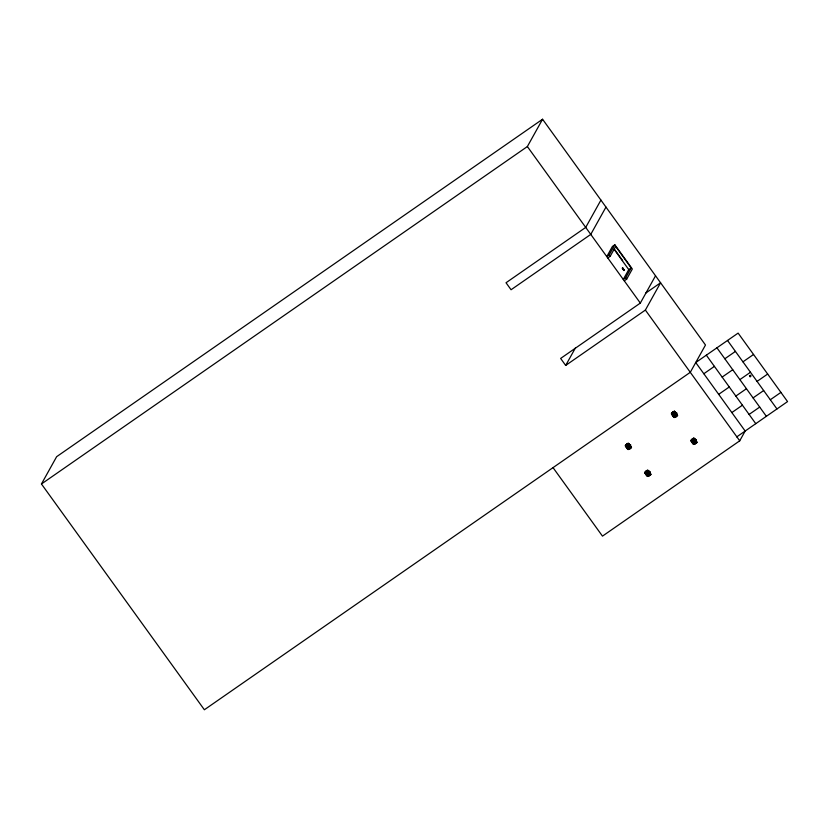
<?xml version="1.0" encoding="UTF-8"?>
<svg xmlns="http://www.w3.org/2000/svg" width="829" height="829" viewBox="0 0 829 829"><rect width="100%" height="100%" fill="white"/><g stroke="black" fill="none" stroke-linecap="round" stroke-linejoin="round"><path stroke-width="1.24" d="M625.232 445.795C626.061 448.738 629.771 446.603 629.46 444.189C627.729 444.168 625.657 449.287 625.864 445.38L626.962 444.323L625.916 444.707M644.651 472.696C645.48 475.639 649.19 473.514 648.879 471.09C647.148 471.069 645.066 476.188 645.273 472.281L646.382 471.235L645.335 471.608M671.345 413.775C672.174 416.718 675.884 414.593 675.573 412.168C673.832 412.148 671.759 417.267 671.967 413.36L673.075 412.303L672.029 412.687M690.754 440.676C691.583 443.619 695.293 441.494 694.982 439.08C693.251 439.049 691.179 444.168 691.386 440.261L692.484 439.215L691.438 439.598M625.957 446.344C629.957 443.691 625.253 448.302 627.947 449.546M647.356 476.447L646.04 474.696L648.527 470.592M672.06 414.324C676.06 411.671 671.355 416.293 674.05 417.526M694.629 438.572L692.142 442.676L693.469 444.427M629.221 449.277L629.957 448.468L627.895 449.007L626.683 447.422L629.107 443.691M650.672 473.566L646.112 474.509C649.314 471.483 653.097 472.841 646.672 475.556C644.268 473.67 654.112 467.794 645.356 473.4L647.304 475.908L649.366 475.369L648.63 476.188M675.324 417.267L676.06 416.448L673.998 416.987L672.785 415.402L675.22 411.671M696.774 441.546L692.215 442.489C695.417 439.463 699.199 440.821 692.775 443.536C690.37 441.65 700.215 435.774 691.459 441.38L693.417 443.888L695.479 443.349L694.743 444.168M629.149 447.442L630.662 445.847L626.693 447.608L627.501 448.665L630.786 446.53L629.273 444.178L625.936 446.499L626.693 447.608C628.299 446.075 630.62 447.826 627.657 448.717M646.112 474.509C647.718 472.976 650.029 474.727 647.076 475.618M672.775 412.034C674.557 417.961 679.583 410.531 672.982 415.681C673.49 418.282 679.407 413.661 675.376 412.158L672.039 414.479L672.796 415.588C674.412 414.054 676.723 415.806 673.77 416.697M692.215 442.489C693.821 440.955 696.142 442.707 693.179 443.598M627.128 447.204L627.967 445.94M647.376 472.841L646.547 474.105M673.241 415.184L674.07 413.92M693.49 440.821L692.65 442.085M626.672 444.054L628.351 446.489C631.833 443.577 628.6 445.701 627.242 447.37M648.382 473.11L649.48 472.167L648.672 471.297M676.205 416.78L674.454 414.469C677.935 411.557 674.713 413.681 673.355 415.35M694.484 441.09L695.583 440.147L694.775 439.287M627.377 444.935L627.398 444.157L627.594 445.246M646.786 471.836L646.807 471.069L647.003 472.147M673.697 413.225L673.5 412.137L671.863 413.256M692.889 439.816L692.92 439.049L693.117 440.137M628.32 449.556L631.418 447.422M647.739 476.468L650.827 474.333M674.433 417.536L677.521 415.412M693.842 444.448L696.94 442.313M646.661 474.271L647.729 473.556L647.501 472.872M692.764 442.251L693.832 441.536L693.604 440.862M629.667 444.727C627.605 445.971 629.916 447.743 626.879 447.691M646.081 470.955L648.185 473.825L646.299 474.602M674.619 414.562L674.785 415.174L672.982 415.681M692.194 438.935L694.287 441.805L692.402 442.582M675.252 415.422C677.915 415.184 676.651 411.93 674.941 414.013M628.517 446.572L630.537 445.65L628.838 446.023M647.926 473.483L649.946 472.551L648.247 472.934M694.039 441.463L696.059 440.531L694.36 440.914M41.45 483.981L56.641 456.686L542.57 119.241L705.489 345.019L690.288 372.314L204.369 709.759L41.45 483.981L527.368 146.546L542.57 119.241M600.921 200.1L585.72 227.405L506.022 282.751L511.068 289.746L590.766 234.4L605.968 207.095M614.849 244.762L612.434 246.431L606.787 256.596L609.191 254.917L614.849 244.762L632.33 269L626.683 279.155L624.268 280.824M607.781 257.974L610.185 256.306L615.667 246.462L631.159 267.933L625.677 277.777L623.273 279.446L628.755 269.601L631.159 267.933M655.532 275.788L640.33 303.082L560.632 358.439L565.679 365.434L575.409 347.962M565.679 365.434L645.376 310.077L660.578 282.782L645.698 293.114M553.036 467.629L602.476 536.135L739.727 440.821L745.167 431.039L695.738 362.532L738.121 333.103L787.55 401.599L736.722 436.904M629.522 447.909C631.429 448.541 627.646 446.582 627.128 448.023M676.309 415.992L675.573 415.971L677.397 415.215L676.899 414.51M648.931 474.81C650.838 475.442 647.066 473.483 646.547 474.924M695.044 442.79C696.951 443.422 693.168 441.463 692.65 442.904M627.957 445.795L629.273 444.178L627.698 445.432M674.06 413.775L675.376 412.158L673.811 413.412M675.77 412.707L674.454 414.469L676.775 412.935M647.75 473.235L649.086 471.628M693.852 441.215L695.189 439.608M626.299 446.893L627.574 445.391L626.071 446.551M672.412 414.873L673.687 413.37L672.174 414.531M645.718 473.794L646.993 472.292L647.604 473.39M645.729 473.95L646.993 472.292L645.366 473.255M691.821 441.774L693.096 440.272L693.718 441.38M691.832 441.93L693.096 440.272L691.479 441.235M630.092 448.8L628.351 446.489L630.548 444.79M649.511 475.711L647.76 473.39L649.967 471.691M695.614 443.691L693.873 441.37L696.07 439.671M647.117 472.343L648.682 471.09L649.48 472.167L650.247 473.245L648.558 474.343M693.22 440.323L694.795 439.069L695.583 440.147L696.36 441.235L694.671 442.323M626.828 444.106L628.268 443.08M625.76 445.277L628.579 443.474L629.097 444.178M672.93 412.086L674.381 411.06M673.075 412.303L674.537 411.267M630.195 448.002L631.284 447.235L630.786 446.53M630.113 448.665L631.553 447.629M676.215 416.645L677.666 415.609M646.237 471.007L647.687 469.981M646.382 471.235L647.988 470.385L648.506 471.09M645.18 472.188L646.807 471.069M692.35 438.987L693.79 437.961M692.484 439.215L693.946 438.168M693.013 439.142L694.101 438.365L694.619 439.069M691.282 440.168L692.92 439.049M649.615 474.913L650.703 474.136L650.205 473.442M649.532 475.566L650.972 474.54M695.718 442.893L696.806 442.116L696.308 441.422M695.635 443.546L697.075 442.52M724.836 358.77L735.427 351.413M703.821 373.734L714.411 366.377M742.95 361.838L753.551 354.48M722.152 377.091L732.743 369.734M718.691 394.335L729.282 386.977M739.872 379.62L750.473 372.262M735.841 396.075L746.442 388.718M757.064 381.402L767.664 374.045M731.841 412.562L742.432 405.205M753.064 397.899L763.664 390.542M749.095 414.438L759.696 407.08M770.307 399.754L780.908 392.397M671.459 413.422L673.055 412.459M625.346 445.432L626.942 444.479M673.614 416.521L675.625 415.889M627.501 448.541L629.138 447.556L627.097 448.137M690.868 440.323L692.464 439.37M644.765 472.343L646.361 471.38M691.593 441.442L692.598 440.759M645.49 473.452L646.496 472.779M693.023 443.422L694.661 442.437L692.619 443.018M646.921 475.442L648.558 474.457L646.516 475.038M674.713 417.205L675.894 416.407M628.61 449.225L629.791 448.427M694.132 444.106L695.313 443.308M648.019 476.126L649.211 475.328M630.061 445.266L630.662 444.955M695.583 440.147L696.184 439.836M649.48 472.167L650.081 471.856M675.065 414.189L676.557 413.785M628.962 446.199L630.444 445.805M674.879 414.904L677.355 414.635M674.993 415.07L676.371 414.624M628.765 446.924L631.252 446.655M628.89 447.09L630.258 446.644M694.287 441.805L696.36 441.235M694.412 441.981L695.78 441.525M648.185 473.825L650.247 473.245M648.299 474.001L649.677 473.546M693.873 441.37L695.966 440.686M647.76 473.39L649.863 472.706M676.941 414.324L672.796 415.588M630.838 446.344L626.693 447.608M673.366 416.199L674.619 415.837M627.263 448.22L628.517 447.857M692.785 443.1L694.039 442.748M646.672 475.121L647.926 474.768M675.034 415.495L673.231 416.003L675.241 415.536L674.785 415.174M673.5 412.137L674.682 411.464L675.2 412.158M623.159 269.083L622.206 268.13L623.874 270.565L622.683 267.788L624.351 270.233L623.325 269.301M675.2 415.723L675.708 416.396M694.619 442.634L695.127 443.308M629.097 447.743L629.605 448.416M648.516 474.654L649.024 475.318M727.52 340.46L776.96 408.956M716.93 347.817L766.359 416.313M706.329 355.175L755.768 423.681M614.621 249.456L622.641 260.565M613.999 249.156L628.755 269.601M609.191 254.917L610.185 256.306M625.677 277.777L626.683 279.155M527.368 146.546L640.33 303.082M645.376 310.077L739.727 440.821M692.422 439.557L692.909 440.272M673.013 412.655L673.5 413.36M646.319 471.577L646.807 472.281M626.9 444.676L627.387 445.38M749.489 375.755C750.463 379.174 752.214 373.516 749.489 375.755"/></g></svg>
